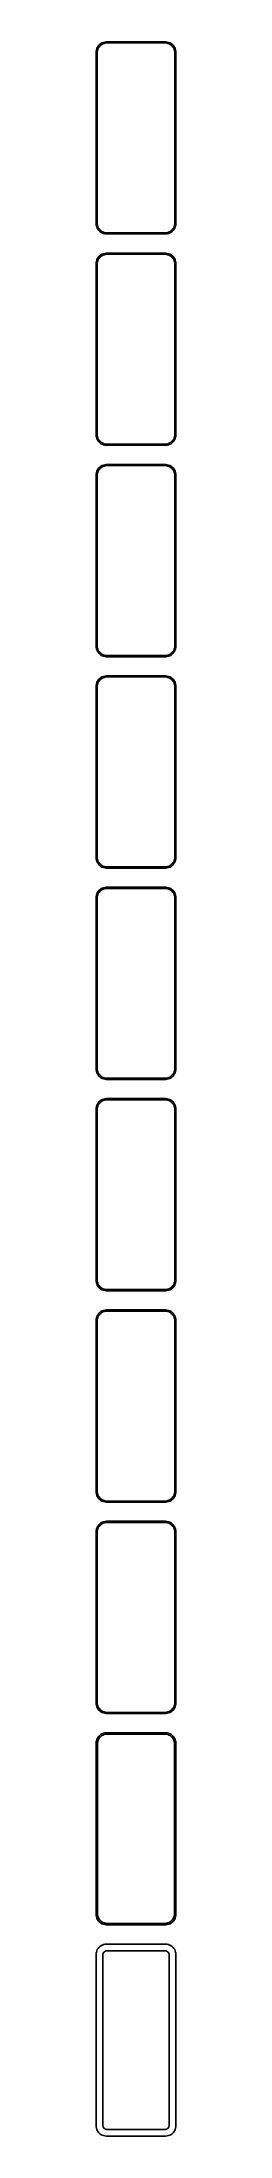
# Model space of a CAD drawing. Header units: metres. Extents: x -19 to 19, y 945 to 1926.
import ezdxf

# ---------------------------------------------------------------- set-up
doc = ezdxf.new("R2010")
doc.units = ezdxf.units.M

msp = doc.modelspace()

# ---------------------------------------------------------------- linework, layer by layer
for p, q in [((-18.3989, 1922.84), (-18.5929, 1922.24)), ((-18.1315, 1923.41), (-18.3989, 1922.84)), ((-17.7951, 1923.94), (-18.1315, 1923.41)), ((-17.9164, 1922.5), (-17.6624, 1923.04)), ((-17.3948, 1924.42), (-17.7951, 1923.94)), ((-17.6624, 1923.04), (-17.3428, 1923.54)), ((-16.9371, 1924.85), (-17.3948, 1924.42)), ((-17.3428, 1923.54), (-16.9626, 1924)), ((-16.9626, 1924), (-16.5278, 1924.41)), ((-16.4291, 1925.22), (-16.9371, 1924.85)), ((-16.5278, 1924.41), (-16.0452, 1924.76)), ((-15.8789, 1925.52), (-16.4291, 1925.22)), ((-16.0452, 1924.76), (-15.5224, 1925.05)), ((-15.2951, 1925.76), (-15.8789, 1925.52)), ((-15.5224, 1925.05), (-14.9678, 1925.27)), ((-14.6869, 1925.91), (-15.2951, 1925.76)), ((-14.9678, 1925.27), (-14.3901, 1925.42)), ((-14.0639, 1925.99), (-14.6869, 1925.91)), ((-14.3901, 1925.42), (-13.7982, 1925.49)), ((14.0639, 1925.99), (-14.0639, 1925.99)), ((-13.7982, 1925.49), (13.7982, 1925.49)), ((13.7982, 1925.49), (14.3901, 1925.42)), ((14.6869, 1925.91), (14.0639, 1925.99)), ((14.3901, 1925.42), (14.9678, 1925.27)), ((15.2951, 1925.76), (14.6869, 1925.91)), ((14.9678, 1925.27), (15.5224, 1925.05)), ((15.8789, 1925.52), (15.2951, 1925.76)), ((15.5224, 1925.05), (16.0452, 1924.76)), ((16.4291, 1925.22), (15.8789, 1925.52)), ((16.0452, 1924.76), (16.5278, 1924.41)), ((16.9371, 1924.85), (16.4291, 1925.22)), ((16.5278, 1924.41), (16.9626, 1924)), ((17.3948, 1924.42), (16.9371, 1924.85)), ((16.9626, 1924), (17.3428, 1923.54)), ((17.3428, 1923.54), (17.6624, 1923.04)), ((17.7951, 1923.94), (17.3948, 1924.42)), ((17.6624, 1923.04), (17.9164, 1922.5)), ((18.1315, 1923.41), (17.7951, 1923.94)), ((18.3989, 1922.84), (18.1315, 1923.41)), ((18.5929, 1922.24), (18.3989, 1922.84)), ((-18.7106, 1921.63), (-18.75, 1921)), ((-18.75, 1921), (-18.75, 1841)), ((-18.5929, 1922.24), (-18.7106, 1921.63)), ((-18.25, 1920.75), (-18.2125, 1921.35)), ((-18.25, 1841.25), (-18.25, 1920.75)), ((-18.2125, 1921.35), (-18.1008, 1921.93)), ((-18.1008, 1921.93), (-17.9164, 1922.5)), ((17.9164, 1922.5), (18.1008, 1921.93)), ((18.1008, 1921.93), (18.2125, 1921.35)), ((18.2125, 1921.35), (18.25, 1920.75)), ((18.25, 1920.75), (18.25, 1841.25)), ((18.7106, 1921.63), (18.5929, 1922.24)), ((18.75, 1921), (18.7106, 1921.63)), ((18.75, 1841), (18.75, 1921)), ((-18.75, 1841), (-18.7106, 1840.37)), ((-18.7106, 1840.37), (-18.5929, 1839.76)), ((-18.5929, 1839.76), (-18.3989, 1839.16)), ((-18.3989, 1839.16), (-18.1315, 1838.59)), ((-18.2125, 1840.65), (-18.25, 1841.25)), ((-18.1008, 1840.07), (-18.2125, 1840.65)), ((-18.1315, 1838.59), (-17.7951, 1838.06)), ((-17.9164, 1839.5), (-18.1008, 1840.07)), ((-17.6624, 1838.96), (-17.9164, 1839.5)), ((-17.7951, 1838.06), (-17.3948, 1837.58)), ((-17.3428, 1838.46), (-17.6624, 1838.96)), ((-17.3948, 1837.58), (-16.9371, 1837.15)), ((-16.9626, 1838), (-17.3428, 1838.46)), ((-16.5278, 1837.59), (-16.9626, 1838)), ((-16.9371, 1837.15), (-16.4291, 1836.78)), ((-16.0452, 1837.24), (-16.5278, 1837.59)), ((-16.4291, 1836.78), (-15.8789, 1836.48)), ((-15.5224, 1836.95), (-16.0452, 1837.24)), ((-15.8789, 1836.48), (-15.2951, 1836.24)), ((-14.9678, 1836.73), (-15.5224, 1836.95)), ((-15.2951, 1836.24), (-14.6869, 1836.09)), ((-14.3901, 1836.58), (-14.9678, 1836.73)), ((-14.6869, 1836.09), (-14.0639, 1836.01)), ((-13.7982, 1836.51), (-14.3901, 1836.58)), ((-14.0639, 1836.01), (14.0639, 1836.01)), ((13.7982, 1836.51), (-13.7982, 1836.51)), ((14.3901, 1836.58), (13.7982, 1836.51)), ((14.0639, 1836.01), (14.6869, 1836.09)), ((14.9678, 1836.73), (14.3901, 1836.58)), ((14.6869, 1836.09), (15.2951, 1836.24)), ((15.5224, 1836.95), (14.9678, 1836.73)), ((15.2951, 1836.24), (15.8789, 1836.48)), ((16.0452, 1837.24), (15.5224, 1836.95)), ((15.8789, 1836.48), (16.4291, 1836.78)), ((16.5278, 1837.59), (16.0452, 1837.24)), ((16.4291, 1836.78), (16.9371, 1837.15)), ((16.9626, 1838), (16.5278, 1837.59)), ((16.9371, 1837.15), (17.3948, 1837.58)), ((17.3428, 1838.46), (16.9626, 1838)), ((17.6624, 1838.96), (17.3428, 1838.46)), ((17.3948, 1837.58), (17.7951, 1838.06)), ((17.9164, 1839.5), (17.6624, 1838.96)), ((17.7951, 1838.06), (18.1315, 1838.59)), ((18.1008, 1840.07), (17.9164, 1839.5)), ((18.2125, 1840.65), (18.1008, 1840.07)), ((18.1315, 1838.59), (18.3989, 1839.16)), ((18.25, 1841.25), (18.2125, 1840.65)), ((18.3989, 1839.16), (18.5929, 1839.76)), ((18.5929, 1839.76), (18.7106, 1840.37)), ((18.7106, 1840.37), (18.75, 1841)), ((-17.7951, 1824.94), (-18.1315, 1824.41)), ((-17.3948, 1825.42), (-17.7951, 1824.94)), ((-16.9371, 1825.85), (-17.3948, 1825.42)), ((-17.3428, 1824.54), (-16.9626, 1825)), ((-16.9626, 1825), (-16.5278, 1825.41)), ((-16.4291, 1826.22), (-16.9371, 1825.85)), ((-16.5278, 1825.41), (-16.0452, 1825.76)), ((-15.8789, 1826.52), (-16.4291, 1826.22)), ((-16.0452, 1825.76), (-15.5224, 1826.05)), ((-15.2951, 1826.76), (-15.8789, 1826.52)), ((-15.5224, 1826.05), (-14.9678, 1826.27)), ((-14.6869, 1826.91), (-15.2951, 1826.76)), ((-14.9678, 1826.27), (-14.3901, 1826.42)), ((-14.0639, 1826.99), (-14.6869, 1826.91)), ((-14.3901, 1826.42), (-13.7982, 1826.49)), ((14.0639, 1826.99), (-14.0639, 1826.99)), ((-13.7982, 1826.49), (13.7982, 1826.49)), ((13.7982, 1826.49), (14.3901, 1826.42)), ((14.6869, 1826.91), (14.0639, 1826.99)), ((14.3901, 1826.42), (14.9678, 1826.27)), ((15.2951, 1826.76), (14.6869, 1826.91)), ((14.9678, 1826.27), (15.5224, 1826.05)), ((15.8789, 1826.52), (15.2951, 1826.76)), ((15.5224, 1826.05), (16.0452, 1825.76)), ((16.4291, 1826.22), (15.8789, 1826.52)), ((16.0452, 1825.76), (16.5278, 1825.41)), ((16.9371, 1825.85), (16.4291, 1826.22)), ((16.5278, 1825.41), (16.9626, 1825)), ((17.3948, 1825.42), (16.9371, 1825.85)), ((16.9626, 1825), (17.3428, 1824.54)), ((17.7951, 1824.94), (17.3948, 1825.42)), ((18.1315, 1824.41), (17.7951, 1824.94)), ((-18.7106, 1822.63), (-18.75, 1822)), ((-18.75, 1822), (-18.75, 1742)), ((-18.5929, 1823.24), (-18.7106, 1822.63)), ((-18.3989, 1823.84), (-18.5929, 1823.24)), ((-18.1315, 1824.41), (-18.3989, 1823.84)), ((-18.25, 1821.75), (-18.2125, 1822.35)), ((-18.25, 1742.25), (-18.25, 1821.75)), ((-18.2125, 1822.35), (-18.1008, 1822.93)), ((-18.1008, 1822.93), (-17.9164, 1823.5)), ((-17.9164, 1823.5), (-17.6624, 1824.04)), ((-17.6624, 1824.04), (-17.3428, 1824.54)), ((17.3428, 1824.54), (17.6624, 1824.04)), ((17.6624, 1824.04), (17.9164, 1823.5)), ((17.9164, 1823.5), (18.1008, 1822.93)), ((18.1008, 1822.93), (18.2125, 1822.35)), ((18.3989, 1823.84), (18.1315, 1824.41)), ((18.2125, 1822.35), (18.25, 1821.75)), ((18.25, 1821.75), (18.25, 1742.25)), ((18.5929, 1823.24), (18.3989, 1823.84)), ((18.7106, 1822.63), (18.5929, 1823.24)), ((18.75, 1822), (18.7106, 1822.63)), ((18.75, 1742), (18.75, 1822)), ((-18.75, 1742), (-18.7106, 1741.37)), ((-18.7106, 1741.37), (-18.5929, 1740.76)), ((-18.5929, 1740.76), (-18.3989, 1740.16)), ((-18.3989, 1740.16), (-18.1315, 1739.59)), ((-18.2125, 1741.65), (-18.25, 1742.25)), ((-18.1008, 1741.07), (-18.2125, 1741.65)), ((-18.1315, 1739.59), (-17.7951, 1739.06)), ((-17.9164, 1740.5), (-18.1008, 1741.07)), ((-17.6624, 1739.96), (-17.9164, 1740.5)), ((-17.7951, 1739.06), (-17.3948, 1738.58)), ((-17.3428, 1739.46), (-17.6624, 1739.96)), ((-17.3948, 1738.58), (-16.9371, 1738.15)), ((-16.9626, 1739), (-17.3428, 1739.46)), ((-16.5278, 1738.59), (-16.9626, 1739)), ((-16.9371, 1738.15), (-16.4291, 1737.78)), ((-16.0452, 1738.24), (-16.5278, 1738.59)), ((-16.4291, 1737.78), (-15.8789, 1737.48)), ((-15.5224, 1737.95), (-16.0452, 1738.24)), ((-15.8789, 1737.48), (-15.2951, 1737.24)), ((-14.9678, 1737.73), (-15.5224, 1737.95)), ((-15.2951, 1737.24), (-14.6869, 1737.09)), ((-14.3901, 1737.58), (-14.9678, 1737.73)), ((-14.6869, 1737.09), (-14.0639, 1737.01)), ((-13.7982, 1737.51), (-14.3901, 1737.58)), ((-14.0639, 1737.01), (14.0639, 1737.01)), ((13.7982, 1737.51), (-13.7982, 1737.51)), ((14.3901, 1737.58), (13.7982, 1737.51)), ((14.0639, 1737.01), (14.6869, 1737.09)), ((14.9678, 1737.73), (14.3901, 1737.58)), ((14.6869, 1737.09), (15.2951, 1737.24)), ((15.5224, 1737.95), (14.9678, 1737.73)), ((15.2951, 1737.24), (15.8789, 1737.48)), ((16.0452, 1738.24), (15.5224, 1737.95)), ((15.8789, 1737.48), (16.4291, 1737.78)), ((16.5278, 1738.59), (16.0452, 1738.24)), ((16.4291, 1737.78), (16.9371, 1738.15)), ((16.9626, 1739), (16.5278, 1738.59)), ((16.9371, 1738.15), (17.3948, 1738.58)), ((17.3428, 1739.46), (16.9626, 1739)), ((17.6624, 1739.96), (17.3428, 1739.46)), ((17.3948, 1738.58), (17.7951, 1739.06)), ((17.9164, 1740.5), (17.6624, 1739.96)), ((17.7951, 1739.06), (18.1315, 1739.59)), ((18.1008, 1741.07), (17.9164, 1740.5)), ((18.2125, 1741.65), (18.1008, 1741.07)), ((18.1315, 1739.59), (18.3989, 1740.16)), ((18.25, 1742.25), (18.2125, 1741.65)), ((18.3989, 1740.16), (18.5929, 1740.76)), ((18.5929, 1740.76), (18.7106, 1741.37)), ((18.7106, 1741.37), (18.75, 1742)), ((-16.9371, 1726.85), (-17.3948, 1726.42)), ((-16.4291, 1727.22), (-16.9371, 1726.85)), ((-16.5278, 1726.41), (-16.0452, 1726.76)), ((-15.8789, 1727.52), (-16.4291, 1727.22)), ((-16.0452, 1726.76), (-15.5224, 1727.05)), ((-15.2951, 1727.76), (-15.8789, 1727.52)), ((-15.5224, 1727.05), (-14.9678, 1727.27)), ((-14.6869, 1727.91), (-15.2951, 1727.76)), ((-14.9678, 1727.27), (-14.3901, 1727.42)), ((-14.0639, 1727.99), (-14.6869, 1727.91)), ((-14.3901, 1727.42), (-13.7982, 1727.49)), ((14.0639, 1727.99), (-14.0639, 1727.99)), ((-13.7982, 1727.49), (13.7982, 1727.49)), ((13.7982, 1727.49), (14.3901, 1727.42)), ((14.6869, 1727.91), (14.0639, 1727.99)), ((14.3901, 1727.42), (14.9678, 1727.27)), ((15.2951, 1727.76), (14.6869, 1727.91)), ((14.9678, 1727.27), (15.5224, 1727.05)), ((15.8789, 1727.52), (15.2951, 1727.76)), ((15.5224, 1727.05), (16.0452, 1726.76)), ((16.4291, 1727.22), (15.8789, 1727.52)), ((16.0452, 1726.76), (16.5278, 1726.41)), ((16.9371, 1726.85), (16.4291, 1727.22)), ((17.3948, 1726.42), (16.9371, 1726.85)), ((-18.7106, 1723.63), (-18.75, 1723)), ((-18.75, 1723), (-18.75, 1643)), ((-18.5929, 1724.24), (-18.7106, 1723.63)), ((-18.3989, 1724.84), (-18.5929, 1724.24)), ((-18.1315, 1725.41), (-18.3989, 1724.84)), ((-18.25, 1722.75), (-18.2125, 1723.35)), ((-18.25, 1643.25), (-18.25, 1722.75)), ((-18.2125, 1723.35), (-18.1008, 1723.93)), ((-17.7951, 1725.94), (-18.1315, 1725.41)), ((-18.1008, 1723.93), (-17.9164, 1724.5)), ((-17.9164, 1724.5), (-17.6624, 1725.04)), ((-17.3948, 1726.42), (-17.7951, 1725.94)), ((-17.6624, 1725.04), (-17.3428, 1725.54)), ((-17.3428, 1725.54), (-16.9626, 1726)), ((-16.9626, 1726), (-16.5278, 1726.41)), ((16.5278, 1726.41), (16.9626, 1726)), ((16.9626, 1726), (17.3428, 1725.54)), ((17.3428, 1725.54), (17.6624, 1725.04)), ((17.7951, 1725.94), (17.3948, 1726.42)), ((17.6624, 1725.04), (17.9164, 1724.5)), ((18.1315, 1725.41), (17.7951, 1725.94)), ((17.9164, 1724.5), (18.1008, 1723.93)), ((18.1008, 1723.93), (18.2125, 1723.35)), ((18.3989, 1724.84), (18.1315, 1725.41)), ((18.2125, 1723.35), (18.25, 1722.75)), ((18.25, 1722.75), (18.25, 1643.25)), ((18.5929, 1724.24), (18.3989, 1724.84)), ((18.7106, 1723.63), (18.5929, 1724.24)), ((18.75, 1723), (18.7106, 1723.63)), ((18.75, 1643), (18.75, 1723)), ((-18.75, 1643), (-18.7106, 1642.37)), ((-18.7106, 1642.37), (-18.5929, 1641.76)), ((-18.5929, 1641.76), (-18.3989, 1641.16)), ((-18.3989, 1641.16), (-18.1315, 1640.59)), ((-18.2125, 1642.65), (-18.25, 1643.25)), ((-18.1008, 1642.07), (-18.2125, 1642.65)), ((-18.1315, 1640.59), (-17.7951, 1640.06)), ((-17.9164, 1641.5), (-18.1008, 1642.07)), ((-17.6624, 1640.96), (-17.9164, 1641.5)), ((-17.7951, 1640.06), (-17.3948, 1639.58)), ((-17.3428, 1640.46), (-17.6624, 1640.96)), ((-17.3948, 1639.58), (-16.9371, 1639.15)), ((-16.9626, 1640), (-17.3428, 1640.46)), ((-16.5278, 1639.59), (-16.9626, 1640)), ((-16.9371, 1639.15), (-16.4291, 1638.78)), ((-16.0452, 1639.24), (-16.5278, 1639.59)), ((-16.4291, 1638.78), (-15.8789, 1638.48)), ((-15.5224, 1638.95), (-16.0452, 1639.24)), ((-15.8789, 1638.48), (-15.2951, 1638.24)), ((-14.9678, 1638.73), (-15.5224, 1638.95)), ((-15.2951, 1638.24), (-14.6869, 1638.09)), ((-14.3901, 1638.58), (-14.9678, 1638.73)), ((-13.7982, 1638.51), (-14.3901, 1638.58)), ((13.7982, 1638.51), (-13.7982, 1638.51)), ((14.3901, 1638.58), (13.7982, 1638.51)), ((14.9678, 1638.73), (14.3901, 1638.58)), ((14.6869, 1638.09), (15.2951, 1638.24)), ((15.5224, 1638.95), (14.9678, 1638.73)), ((15.2951, 1638.24), (15.8789, 1638.48)), ((16.0452, 1639.24), (15.5224, 1638.95)), ((15.8789, 1638.48), (16.4291, 1638.78)), ((16.5278, 1639.59), (16.0452, 1639.24)), ((16.4291, 1638.78), (16.9371, 1639.15)), ((16.9626, 1640), (16.5278, 1639.59)), ((16.9371, 1639.15), (17.3948, 1639.58)), ((17.3428, 1640.46), (16.9626, 1640)), ((17.6624, 1640.96), (17.3428, 1640.46)), ((17.3948, 1639.58), (17.7951, 1640.06)), ((17.9164, 1641.5), (17.6624, 1640.96)), ((17.7951, 1640.06), (18.1315, 1640.59)), ((18.1008, 1642.07), (17.9164, 1641.5)), ((18.2125, 1642.65), (18.1008, 1642.07)), ((18.1315, 1640.59), (18.3989, 1641.16)), ((18.25, 1643.25), (18.2125, 1642.65)), ((18.3989, 1641.16), (18.5929, 1641.76)), ((18.5929, 1641.76), (18.7106, 1642.37)), ((18.7106, 1642.37), (18.75, 1643)), ((-15.8789, 1628.52), (-16.4291, 1628.22)), ((-15.2951, 1628.76), (-15.8789, 1628.52)), ((-14.6869, 1628.91), (-15.2951, 1628.76)), ((-14.6869, 1638.09), (-14.0639, 1638.01)), ((-14.0639, 1628.99), (-14.6869, 1628.91)), ((-14.3901, 1628.42), (-13.7982, 1628.49)), ((-14.0639, 1638.01), (14.0639, 1638.01)), ((14.0639, 1628.99), (-14.0639, 1628.99)), ((-13.7982, 1628.49), (13.7982, 1628.49)), ((13.7982, 1628.49), (14.3901, 1628.42)), ((14.0639, 1638.01), (14.6869, 1638.09)), ((14.6869, 1628.91), (14.0639, 1628.99)), ((15.2951, 1628.76), (14.6869, 1628.91)), ((15.8789, 1628.52), (15.2951, 1628.76)), ((16.4291, 1628.22), (15.8789, 1628.52)), ((-18.7106, 1624.63), (-18.75, 1624)), ((-18.75, 1624), (-18.75, 1544)), ((-18.5929, 1625.24), (-18.7106, 1624.63)), ((-18.3989, 1625.84), (-18.5929, 1625.24)), ((-18.1315, 1626.41), (-18.3989, 1625.84)), ((-18.25, 1623.75), (-18.2125, 1624.35)), ((-18.25, 1544.25), (-18.25, 1623.75)), ((-18.2125, 1624.35), (-18.1008, 1624.93)), ((-17.7951, 1626.94), (-18.1315, 1626.41)), ((-18.1008, 1624.93), (-17.9164, 1625.5)), ((-17.9164, 1625.5), (-17.6624, 1626.04)), ((-17.3948, 1627.42), (-17.7951, 1626.94)), ((-17.6624, 1626.04), (-17.3428, 1626.54)), ((-16.9371, 1627.85), (-17.3948, 1627.42)), ((-17.3428, 1626.54), (-16.9626, 1627)), ((-16.9626, 1627), (-16.5278, 1627.41)), ((-16.4291, 1628.22), (-16.9371, 1627.85)), ((-16.5278, 1627.41), (-16.0452, 1627.76)), ((-16.0452, 1627.76), (-15.5224, 1628.05)), ((-15.5224, 1628.05), (-14.9678, 1628.27)), ((-14.9678, 1628.27), (-14.3901, 1628.42)), ((14.3901, 1628.42), (14.9678, 1628.27)), ((14.9678, 1628.27), (15.5224, 1628.05)), ((15.5224, 1628.05), (16.0452, 1627.76)), ((16.0452, 1627.76), (16.5278, 1627.41)), ((16.9371, 1627.85), (16.4291, 1628.22)), ((16.5278, 1627.41), (16.9626, 1627)), ((17.3948, 1627.42), (16.9371, 1627.85)), ((16.9626, 1627), (17.3428, 1626.54)), ((17.3428, 1626.54), (17.6624, 1626.04)), ((17.7951, 1626.94), (17.3948, 1627.42)), ((17.6624, 1626.04), (17.9164, 1625.5)), ((18.1315, 1626.41), (17.7951, 1626.94)), ((17.9164, 1625.5), (18.1008, 1624.93)), ((18.1008, 1624.93), (18.2125, 1624.35)), ((18.3989, 1625.84), (18.1315, 1626.41)), ((18.2125, 1624.35), (18.25, 1623.75)), ((18.25, 1623.75), (18.25, 1544.25)), ((18.5929, 1625.24), (18.3989, 1625.84)), ((18.7106, 1624.63), (18.5929, 1625.24)), ((18.75, 1624), (18.7106, 1624.63)), ((18.75, 1544), (18.75, 1624)), ((-18.75, 1544), (-18.7106, 1543.37)), ((-18.7106, 1543.37), (-18.5929, 1542.76)), ((-18.5929, 1542.76), (-18.3989, 1542.16)), ((-18.3989, 1542.16), (-18.1315, 1541.59)), ((-18.2125, 1543.65), (-18.25, 1544.25)), ((-18.1008, 1543.07), (-18.2125, 1543.65)), ((-18.1315, 1541.59), (-17.7951, 1541.06)), ((-17.9164, 1542.5), (-18.1008, 1543.07)), ((-17.6624, 1541.96), (-17.9164, 1542.5)), ((-17.7951, 1541.06), (-17.3948, 1540.58)), ((-17.3428, 1541.46), (-17.6624, 1541.96)), ((-17.3948, 1540.58), (-16.9371, 1540.15)), ((-16.9626, 1541), (-17.3428, 1541.46)), ((-16.5278, 1540.59), (-16.9626, 1541)), ((-16.9371, 1540.15), (-16.4291, 1539.78)), ((-16.0452, 1540.24), (-16.5278, 1540.59)), ((-15.5224, 1539.95), (-16.0452, 1540.24)), ((16.0452, 1540.24), (15.5224, 1539.95)), ((16.5278, 1540.59), (16.0452, 1540.24)), ((16.4291, 1539.78), (16.9371, 1540.15)), ((16.9626, 1541), (16.5278, 1540.59)), ((16.9371, 1540.15), (17.3948, 1540.58)), ((17.3428, 1541.46), (16.9626, 1541)), ((17.6624, 1541.96), (17.3428, 1541.46)), ((17.3948, 1540.58), (17.7951, 1541.06)), ((17.9164, 1542.5), (17.6624, 1541.96)), ((17.7951, 1541.06), (18.1315, 1541.59)), ((18.1008, 1543.07), (17.9164, 1542.5)), ((18.2125, 1543.65), (18.1008, 1543.07)), ((18.1315, 1541.59), (18.3989, 1542.16)), ((18.25, 1544.25), (18.2125, 1543.65)), ((18.3989, 1542.16), (18.5929, 1542.76)), ((18.5929, 1542.76), (18.7106, 1543.37)), ((18.7106, 1543.37), (18.75, 1544)), ((-16.4291, 1539.78), (-15.8789, 1539.48)), ((-15.8789, 1539.48), (-15.2951, 1539.24)), ((-14.9678, 1539.73), (-15.5224, 1539.95)), ((-15.2951, 1539.24), (-14.6869, 1539.09)), ((-14.3901, 1539.58), (-14.9678, 1539.73)), ((-14.6869, 1539.09), (-14.0639, 1539.01)), ((-13.7982, 1539.51), (-14.3901, 1539.58)), ((-14.0639, 1539.01), (14.0639, 1539.01)), ((13.7982, 1539.51), (-13.7982, 1539.51)), ((14.3901, 1539.58), (13.7982, 1539.51)), ((14.0639, 1539.01), (14.6869, 1539.09)), ((14.9678, 1539.73), (14.3901, 1539.58)), ((14.6869, 1539.09), (15.2951, 1539.24)), ((15.5224, 1539.95), (14.9678, 1539.73)), ((15.2951, 1539.24), (15.8789, 1539.48)), ((15.8789, 1539.48), (16.4291, 1539.78)), ((-18.7106, 1525.63), (-18.75, 1525)), ((-18.75, 1525), (-18.75, 1445)), ((-18.5929, 1526.24), (-18.7106, 1525.63)), ((-18.3989, 1526.84), (-18.5929, 1526.24)), ((-18.1315, 1527.41), (-18.3989, 1526.84)), ((-18.25, 1524.75), (-18.2125, 1525.35)), ((-18.25, 1445.25), (-18.25, 1524.75)), ((-18.2125, 1525.35), (-18.1008, 1525.93)), ((-17.7951, 1527.94), (-18.1315, 1527.41)), ((-18.1008, 1525.93), (-17.9164, 1526.5)), ((-17.9164, 1526.5), (-17.6624, 1527.04)), ((-17.3948, 1528.42), (-17.7951, 1527.94)), ((-17.6624, 1527.04), (-17.3428, 1527.54)), ((-16.9371, 1528.85), (-17.3948, 1528.42)), ((-17.3428, 1527.54), (-16.9626, 1528)), ((-16.9626, 1528), (-16.5278, 1528.41)), ((-16.4291, 1529.22), (-16.9371, 1528.85)), ((-16.5278, 1528.41), (-16.0452, 1528.76)), ((-15.8789, 1529.52), (-16.4291, 1529.22)), ((-16.0452, 1528.76), (-15.5224, 1529.05)), ((-15.2951, 1529.76), (-15.8789, 1529.52)), ((-15.5224, 1529.05), (-14.9678, 1529.27)), ((-14.6869, 1529.91), (-15.2951, 1529.76)), ((-14.9678, 1529.27), (-14.3901, 1529.42)), ((-14.0639, 1529.99), (-14.6869, 1529.91)), ((-14.3901, 1529.42), (-13.7982, 1529.49)), ((14.0639, 1529.99), (-14.0639, 1529.99)), ((-13.7982, 1529.49), (13.7982, 1529.49)), ((13.7982, 1529.49), (14.3901, 1529.42)), ((14.6869, 1529.91), (14.0639, 1529.99)), ((14.3901, 1529.42), (14.9678, 1529.27)), ((15.2951, 1529.76), (14.6869, 1529.91)), ((14.9678, 1529.27), (15.5224, 1529.05)), ((15.8789, 1529.52), (15.2951, 1529.76)), ((15.5224, 1529.05), (16.0452, 1528.76)), ((16.4291, 1529.22), (15.8789, 1529.52)), ((16.0452, 1528.76), (16.5278, 1528.41)), ((16.9371, 1528.85), (16.4291, 1529.22)), ((16.5278, 1528.41), (16.9626, 1528)), ((17.3948, 1528.42), (16.9371, 1528.85)), ((16.9626, 1528), (17.3428, 1527.54)), ((17.3428, 1527.54), (17.6624, 1527.04)), ((17.7951, 1527.94), (17.3948, 1528.42)), ((17.6624, 1527.04), (17.9164, 1526.5)), ((18.1315, 1527.41), (17.7951, 1527.94)), ((17.9164, 1526.5), (18.1008, 1525.93)), ((18.1008, 1525.93), (18.2125, 1525.35)), ((18.3989, 1526.84), (18.1315, 1527.41)), ((18.2125, 1525.35), (18.25, 1524.75)), ((18.25, 1524.75), (18.25, 1445.25)), ((18.5929, 1526.24), (18.3989, 1526.84)), ((18.7106, 1525.63), (18.5929, 1526.24)), ((18.75, 1525), (18.7106, 1525.63)), ((18.75, 1445), (18.75, 1525)), ((-18.75, 1445), (-18.7106, 1444.37)), ((-18.7106, 1444.37), (-18.5929, 1443.76)), ((-18.5929, 1443.76), (-18.3989, 1443.16)), ((-18.3989, 1443.16), (-18.1315, 1442.59)), ((-18.2125, 1444.65), (-18.25, 1445.25)), ((-18.1008, 1444.07), (-18.2125, 1444.65)), ((-18.1315, 1442.59), (-17.7951, 1442.06)), ((-17.9164, 1443.5), (-18.1008, 1444.07)), ((-17.6624, 1442.96), (-17.9164, 1443.5)), ((-17.7951, 1442.06), (-17.3948, 1441.58)), ((-17.3428, 1442.46), (-17.6624, 1442.96)), ((-16.9626, 1442), (-17.3428, 1442.46)), ((17.3428, 1442.46), (16.9626, 1442)), ((17.6624, 1442.96), (17.3428, 1442.46)), ((17.3948, 1441.58), (17.7951, 1442.06)), ((17.9164, 1443.5), (17.6624, 1442.96)), ((17.7951, 1442.06), (18.1315, 1442.59)), ((18.1008, 1444.07), (17.9164, 1443.5)), ((18.2125, 1444.65), (18.1008, 1444.07)), ((18.1315, 1442.59), (18.3989, 1443.16)), ((18.25, 1445.25), (18.2125, 1444.65)), ((18.3989, 1443.16), (18.5929, 1443.76)), ((18.5929, 1443.76), (18.7106, 1444.37)), ((18.7106, 1444.37), (18.75, 1445)), ((-17.3948, 1441.58), (-16.9371, 1441.15)), ((-16.5278, 1441.59), (-16.9626, 1442)), ((-16.9371, 1441.15), (-16.4291, 1440.78)), ((-16.0452, 1441.24), (-16.5278, 1441.59)), ((-16.4291, 1440.78), (-15.8789, 1440.48)), ((-15.5224, 1440.95), (-16.0452, 1441.24)), ((-15.8789, 1440.48), (-15.2951, 1440.24)), ((-14.9678, 1440.73), (-15.5224, 1440.95)), ((-15.2951, 1440.24), (-14.6869, 1440.09)), ((-14.3901, 1440.58), (-14.9678, 1440.73)), ((-14.6869, 1440.09), (-14.0639, 1440.01)), ((-13.7982, 1440.51), (-14.3901, 1440.58)), ((-14.0639, 1440.01), (14.0639, 1440.01)), ((13.7982, 1440.51), (-13.7982, 1440.51)), ((14.3901, 1440.58), (13.7982, 1440.51)), ((14.0639, 1440.01), (14.6869, 1440.09)), ((14.9678, 1440.73), (14.3901, 1440.58)), ((14.6869, 1440.09), (15.2951, 1440.24)), ((15.5224, 1440.95), (14.9678, 1440.73)), ((15.2951, 1440.24), (15.8789, 1440.48)), ((16.0452, 1441.24), (15.5224, 1440.95)), ((15.8789, 1440.48), (16.4291, 1440.78)), ((16.5278, 1441.59), (16.0452, 1441.24)), ((16.4291, 1440.78), (16.9371, 1441.15)), ((16.9626, 1442), (16.5278, 1441.59)), ((16.9371, 1441.15), (17.3948, 1441.58)), ((-18.7106, 1426.63), (-18.75, 1426)), ((-18.75, 1426), (-18.75, 1346)), ((-18.5929, 1427.24), (-18.7106, 1426.63)), ((-18.3989, 1427.84), (-18.5929, 1427.24)), ((-18.1315, 1428.41), (-18.3989, 1427.84)), ((-18.25, 1425.75), (-18.2125, 1426.35)), ((-18.25, 1346.25), (-18.25, 1425.75)), ((-18.2125, 1426.35), (-18.1008, 1426.93)), ((-17.7951, 1428.94), (-18.1315, 1428.41)), ((-18.1008, 1426.93), (-17.9164, 1427.5)), ((-17.9164, 1427.5), (-17.6624, 1428.04)), ((-17.3948, 1429.42), (-17.7951, 1428.94)), ((-17.6624, 1428.04), (-17.3428, 1428.54)), ((-16.9371, 1429.85), (-17.3948, 1429.42)), ((-17.3428, 1428.54), (-16.9626, 1429)), ((-16.9626, 1429), (-16.5278, 1429.41)), ((-16.4291, 1430.22), (-16.9371, 1429.85)), ((-16.5278, 1429.41), (-16.0452, 1429.76)), ((-15.8789, 1430.52), (-16.4291, 1430.22)), ((-16.0452, 1429.76), (-15.5224, 1430.05)), ((-15.2951, 1430.76), (-15.8789, 1430.52)), ((-15.5224, 1430.05), (-14.9678, 1430.27)), ((-14.6869, 1430.91), (-15.2951, 1430.76)), ((-14.9678, 1430.27), (-14.3901, 1430.42)), ((-14.0639, 1430.99), (-14.6869, 1430.91)), ((-14.3901, 1430.42), (-13.7982, 1430.49)), ((14.0639, 1430.99), (-14.0639, 1430.99)), ((-13.7982, 1430.49), (13.7982, 1430.49)), ((13.7982, 1430.49), (14.3901, 1430.42)), ((14.6869, 1430.91), (14.0639, 1430.99)), ((14.3901, 1430.42), (14.9678, 1430.27)), ((15.2951, 1430.76), (14.6869, 1430.91)), ((14.9678, 1430.27), (15.5224, 1430.05)), ((15.8789, 1430.52), (15.2951, 1430.76)), ((15.5224, 1430.05), (16.0452, 1429.76)), ((16.4291, 1430.22), (15.8789, 1430.52)), ((16.0452, 1429.76), (16.5278, 1429.41)), ((16.9371, 1429.85), (16.4291, 1430.22)), ((16.5278, 1429.41), (16.9626, 1429)), ((17.3948, 1429.42), (16.9371, 1429.85)), ((16.9626, 1429), (17.3428, 1428.54)), ((17.3428, 1428.54), (17.6624, 1428.04)), ((17.7951, 1428.94), (17.3948, 1429.42)), ((17.6624, 1428.04), (17.9164, 1427.5)), ((18.1315, 1428.41), (17.7951, 1428.94)), ((17.9164, 1427.5), (18.1008, 1426.93)), ((18.1008, 1426.93), (18.2125, 1426.35)), ((18.3989, 1427.84), (18.1315, 1428.41)), ((18.2125, 1426.35), (18.25, 1425.75)), ((18.25, 1425.75), (18.25, 1346.25)), ((18.5929, 1427.24), (18.3989, 1427.84)), ((18.7106, 1426.63), (18.5929, 1427.24)), ((18.75, 1426), (18.7106, 1426.63)), ((18.75, 1346), (18.75, 1426)), ((-18.75, 1346), (-18.7106, 1345.37)), ((-18.7106, 1345.37), (-18.5929, 1344.76)), ((-18.5929, 1344.76), (-18.3989, 1344.16)), ((-18.3989, 1344.16), (-18.1315, 1343.59)), ((-18.2125, 1345.65), (-18.25, 1346.25)), ((-18.1008, 1345.07), (-18.2125, 1345.65)), ((-17.9164, 1344.5), (-18.1008, 1345.07)), ((-17.6624, 1343.96), (-17.9164, 1344.5)), ((-17.3428, 1343.46), (-17.6624, 1343.96)), ((17.6624, 1343.96), (17.3428, 1343.46)), ((17.9164, 1344.5), (17.6624, 1343.96)), ((18.1008, 1345.07), (17.9164, 1344.5)), ((18.2125, 1345.65), (18.1008, 1345.07)), ((18.1315, 1343.59), (18.3989, 1344.16)), ((18.25, 1346.25), (18.2125, 1345.65)), ((18.3989, 1344.16), (18.5929, 1344.76)), ((18.5929, 1344.76), (18.7106, 1345.37)), ((18.7106, 1345.37), (18.75, 1346)), ((-18.1315, 1343.59), (-17.7951, 1343.06)), ((-17.7951, 1343.06), (-17.3948, 1342.58)), ((-17.3948, 1342.58), (-16.9371, 1342.15)), ((-16.9626, 1343), (-17.3428, 1343.46)), ((-16.5278, 1342.59), (-16.9626, 1343)), ((-16.9371, 1342.15), (-16.4291, 1341.78)), ((-16.0452, 1342.24), (-16.5278, 1342.59)), ((-16.4291, 1341.78), (-15.8789, 1341.48)), ((-15.5224, 1341.95), (-16.0452, 1342.24)), ((-15.8789, 1341.48), (-15.2951, 1341.24)), ((-14.9678, 1341.73), (-15.5224, 1341.95)), ((-15.2951, 1341.24), (-14.6869, 1341.09)), ((-14.3901, 1341.58), (-14.9678, 1341.73)), ((-14.6869, 1341.09), (-14.0639, 1341.01)), ((-13.7982, 1341.51), (-14.3901, 1341.58)), ((-14.0639, 1341.01), (14.0639, 1341.01)), ((13.7982, 1341.51), (-13.7982, 1341.51)), ((14.3901, 1341.58), (13.7982, 1341.51)), ((14.0639, 1341.01), (14.6869, 1341.09)), ((14.9678, 1341.73), (14.3901, 1341.58)), ((14.6869, 1341.09), (15.2951, 1341.24)), ((15.5224, 1341.95), (14.9678, 1341.73)), ((15.2951, 1341.24), (15.8789, 1341.48)), ((16.0452, 1342.24), (15.5224, 1341.95)), ((15.8789, 1341.48), (16.4291, 1341.78)), ((16.5278, 1342.59), (16.0452, 1342.24)), ((16.4291, 1341.78), (16.9371, 1342.15)), ((16.9626, 1343), (16.5278, 1342.59)), ((16.9371, 1342.15), (17.3948, 1342.58)), ((17.3428, 1343.46), (16.9626, 1343)), ((17.3948, 1342.58), (17.7951, 1343.06)), ((17.7951, 1343.06), (18.1315, 1343.59)), ((-18.7106, 1327.63), (-18.75, 1327)), ((-18.75, 1327), (-18.75, 1247)), ((-18.5929, 1328.24), (-18.7106, 1327.63)), ((-18.3989, 1328.84), (-18.5929, 1328.24)), ((-18.1315, 1329.41), (-18.3989, 1328.84)), ((-18.25, 1326.75), (-18.2125, 1327.35)), ((-18.25, 1247.25), (-18.25, 1326.75)), ((-18.2125, 1327.35), (-18.1008, 1327.93)), ((-17.7951, 1329.94), (-18.1315, 1329.41)), ((-18.1008, 1327.93), (-17.9164, 1328.5)), ((-17.9164, 1328.5), (-17.6624, 1329.04)), ((-17.3948, 1330.42), (-17.7951, 1329.94)), ((-17.6624, 1329.04), (-17.3428, 1329.54)), ((-16.9371, 1330.85), (-17.3948, 1330.42)), ((-17.3428, 1329.54), (-16.9626, 1330)), ((-16.9626, 1330), (-16.5278, 1330.41)), ((-16.4291, 1331.22), (-16.9371, 1330.85)), ((-16.5278, 1330.41), (-16.0452, 1330.76)), ((-15.8789, 1331.52), (-16.4291, 1331.22)), ((-16.0452, 1330.76), (-15.5224, 1331.05)), ((-15.2951, 1331.76), (-15.8789, 1331.52)), ((-15.5224, 1331.05), (-14.9678, 1331.27)), ((-14.6869, 1331.91), (-15.2951, 1331.76)), ((-14.9678, 1331.27), (-14.3901, 1331.42)), ((-14.0639, 1331.99), (-14.6869, 1331.91)), ((-14.3901, 1331.42), (-13.7982, 1331.49)), ((14.0639, 1331.99), (-14.0639, 1331.99)), ((-13.7982, 1331.49), (13.7982, 1331.49)), ((13.7982, 1331.49), (14.3901, 1331.42)), ((14.6869, 1331.91), (14.0639, 1331.99)), ((14.3901, 1331.42), (14.9678, 1331.27)), ((15.2951, 1331.76), (14.6869, 1331.91)), ((14.9678, 1331.27), (15.5224, 1331.05)), ((15.8789, 1331.52), (15.2951, 1331.76)), ((15.5224, 1331.05), (16.0452, 1330.76)), ((16.4291, 1331.22), (15.8789, 1331.52)), ((16.0452, 1330.76), (16.5278, 1330.41)), ((16.9371, 1330.85), (16.4291, 1331.22)), ((16.5278, 1330.41), (16.9626, 1330)), ((17.3948, 1330.42), (16.9371, 1330.85)), ((16.9626, 1330), (17.3428, 1329.54)), ((17.3428, 1329.54), (17.6624, 1329.04)), ((17.7951, 1329.94), (17.3948, 1330.42)), ((17.6624, 1329.04), (17.9164, 1328.5)), ((18.1315, 1329.41), (17.7951, 1329.94)), ((17.9164, 1328.5), (18.1008, 1327.93)), ((18.1008, 1327.93), (18.2125, 1327.35)), ((18.3989, 1328.84), (18.1315, 1329.41)), ((18.2125, 1327.35), (18.25, 1326.75)), ((18.25, 1326.75), (18.25, 1247.25)), ((18.5929, 1328.24), (18.3989, 1328.84)), ((18.7106, 1327.63), (18.5929, 1328.24)), ((18.75, 1327), (18.7106, 1327.63)), ((18.75, 1247), (18.75, 1327)), ((-18.75, 1247), (-18.7106, 1246.37)), ((-18.7106, 1246.37), (-18.5929, 1245.76)), ((-18.2125, 1246.65), (-18.25, 1247.25)), ((-18.1008, 1246.07), (-18.2125, 1246.65)), ((-17.9164, 1245.5), (-18.1008, 1246.07)), ((18.1008, 1246.07), (17.9164, 1245.5)), ((18.2125, 1246.65), (18.1008, 1246.07)), ((18.25, 1247.25), (18.2125, 1246.65)), ((18.5929, 1245.76), (18.7106, 1246.37)), ((18.7106, 1246.37), (18.75, 1247)), ((-18.5929, 1245.76), (-18.3989, 1245.16)), ((-18.3989, 1245.16), (-18.1315, 1244.59)), ((-18.1315, 1244.59), (-17.7951, 1244.06)), ((-17.6624, 1244.96), (-17.9164, 1245.5)), ((-17.7951, 1244.06), (-17.3948, 1243.58)), ((-17.3428, 1244.46), (-17.6624, 1244.96)), ((-17.3948, 1243.58), (-16.9371, 1243.15)), ((-16.9626, 1244), (-17.3428, 1244.46)), ((-16.5278, 1243.59), (-16.9626, 1244)), ((-16.9371, 1243.15), (-16.4291, 1242.78)), ((-16.0452, 1243.24), (-16.5278, 1243.59)), ((-16.4291, 1242.78), (-15.8789, 1242.48)), ((-15.5224, 1242.95), (-16.0452, 1243.24)), ((-15.8789, 1242.48), (-15.2951, 1242.24)), ((-14.9678, 1242.73), (-15.5224, 1242.95)), ((-15.2951, 1242.24), (-14.6869, 1242.09)), ((-14.3901, 1242.58), (-14.9678, 1242.73)), ((-14.6869, 1242.09), (-14.0639, 1242.01)), ((-13.7982, 1242.51), (-14.3901, 1242.58)), ((-14.0639, 1242.01), (14.0639, 1242.01)), ((13.7982, 1242.51), (-13.7982, 1242.51)), ((14.3901, 1242.58), (13.7982, 1242.51)), ((14.0639, 1242.01), (14.6869, 1242.09)), ((14.9678, 1242.73), (14.3901, 1242.58)), ((14.6869, 1242.09), (15.2951, 1242.24)), ((15.5224, 1242.95), (14.9678, 1242.73)), ((15.2951, 1242.24), (15.8789, 1242.48)), ((16.0452, 1243.24), (15.5224, 1242.95)), ((15.8789, 1242.48), (16.4291, 1242.78)), ((16.5278, 1243.59), (16.0452, 1243.24)), ((16.4291, 1242.78), (16.9371, 1243.15)), ((16.9626, 1244), (16.5278, 1243.59)), ((16.9371, 1243.15), (17.3948, 1243.58)), ((17.3428, 1244.46), (16.9626, 1244)), ((17.6624, 1244.96), (17.3428, 1244.46)), ((17.3948, 1243.58), (17.7951, 1244.06)), ((17.9164, 1245.5), (17.6624, 1244.96)), ((17.7951, 1244.06), (18.1315, 1244.59)), ((18.1315, 1244.59), (18.3989, 1245.16)), ((18.3989, 1245.16), (18.5929, 1245.76)), ((-18.7106, 1228.63), (-18.75, 1228)), ((-18.75, 1228), (-18.75, 1148)), ((-18.5929, 1229.24), (-18.7106, 1228.63)), ((-18.3989, 1229.84), (-18.5929, 1229.24)), ((-18.1315, 1230.41), (-18.3989, 1229.84)), ((-18.25, 1227.75), (-18.2125, 1228.35)), ((-18.25, 1148.25), (-18.25, 1227.75)), ((-18.2125, 1228.35), (-18.1008, 1228.93)), ((-17.7951, 1230.94), (-18.1315, 1230.41)), ((-18.1008, 1228.93), (-17.9164, 1229.5)), ((-17.9164, 1229.5), (-17.6624, 1230.04)), ((-17.3948, 1231.42), (-17.7951, 1230.94)), ((-17.6624, 1230.04), (-17.3428, 1230.54)), ((-16.9371, 1231.85), (-17.3948, 1231.42)), ((-17.3428, 1230.54), (-16.9626, 1231)), ((-16.9626, 1231), (-16.5278, 1231.41)), ((-16.4291, 1232.22), (-16.9371, 1231.85)), ((-16.5278, 1231.41), (-16.0452, 1231.76)), ((-15.8789, 1232.52), (-16.4291, 1232.22)), ((-16.0452, 1231.76), (-15.5224, 1232.05)), ((-15.2951, 1232.76), (-15.8789, 1232.52)), ((-15.5224, 1232.05), (-14.9678, 1232.27)), ((-14.6869, 1232.91), (-15.2951, 1232.76)), ((-14.9678, 1232.27), (-14.3901, 1232.42)), ((-14.0639, 1232.99), (-14.6869, 1232.91)), ((-14.3901, 1232.42), (-13.7982, 1232.49)), ((14.0639, 1232.99), (-14.0639, 1232.99)), ((-13.7982, 1232.49), (13.7982, 1232.49)), ((13.7982, 1232.49), (14.3901, 1232.42)), ((14.6869, 1232.91), (14.0639, 1232.99)), ((14.3901, 1232.42), (14.9678, 1232.27)), ((15.2951, 1232.76), (14.6869, 1232.91)), ((14.9678, 1232.27), (15.5224, 1232.05)), ((15.8789, 1232.52), (15.2951, 1232.76)), ((15.5224, 1232.05), (16.0452, 1231.76)), ((16.4291, 1232.22), (15.8789, 1232.52)), ((16.0452, 1231.76), (16.5278, 1231.41)), ((16.9371, 1231.85), (16.4291, 1232.22)), ((16.5278, 1231.41), (16.9626, 1231)), ((17.3948, 1231.42), (16.9371, 1231.85)), ((16.9626, 1231), (17.3428, 1230.54)), ((17.3428, 1230.54), (17.6624, 1230.04)), ((17.7951, 1230.94), (17.3948, 1231.42)), ((17.6624, 1230.04), (17.9164, 1229.5)), ((18.1315, 1230.41), (17.7951, 1230.94)), ((17.9164, 1229.5), (18.1008, 1228.93)), ((18.1008, 1228.93), (18.2125, 1228.35)), ((18.3989, 1229.84), (18.1315, 1230.41)), ((18.2125, 1228.35), (18.25, 1227.75)), ((18.25, 1227.75), (18.25, 1148.25)), ((18.5929, 1229.24), (18.3989, 1229.84)), ((18.7106, 1228.63), (18.5929, 1229.24)), ((18.75, 1228), (18.7106, 1228.63)), ((18.75, 1148), (18.75, 1228)), ((-18.75, 1148), (-18.7106, 1147.37)), ((-18.2125, 1147.65), (-18.25, 1148.25)), ((18.25, 1148.25), (18.2125, 1147.65)), ((18.7106, 1147.37), (18.75, 1148)), ((-18.7106, 1147.37), (-18.5929, 1146.76)), ((-18.5929, 1146.76), (-18.3989, 1146.16)), ((-18.3989, 1146.16), (-18.1315, 1145.59)), ((-18.1008, 1147.07), (-18.2125, 1147.65)), ((-18.1315, 1145.59), (-17.7951, 1145.06)), ((-17.9164, 1146.5), (-18.1008, 1147.07)), ((-17.6624, 1145.96), (-17.9164, 1146.5)), ((-17.7951, 1145.06), (-17.3948, 1144.58)), ((-17.3428, 1145.46), (-17.6624, 1145.96)), ((-17.3948, 1144.58), (-16.9371, 1144.15)), ((-16.9626, 1145), (-17.3428, 1145.46)), ((-16.5278, 1144.59), (-16.9626, 1145)), ((-16.9371, 1144.15), (-16.4291, 1143.78)), ((-16.0452, 1144.24), (-16.5278, 1144.59)), ((-16.4291, 1143.78), (-15.8789, 1143.48)), ((-15.5224, 1143.95), (-16.0452, 1144.24)), ((-15.8789, 1143.48), (-15.2951, 1143.24)), ((-14.9678, 1143.73), (-15.5224, 1143.95)), ((-15.2951, 1143.24), (-14.6869, 1143.09)), ((-14.3901, 1143.58), (-14.9678, 1143.73)), ((-14.6869, 1143.09), (-14.0639, 1143.01)), ((-13.7982, 1143.51), (-14.3901, 1143.58)), ((-14.0639, 1143.01), (14.0639, 1143.01)), ((13.7982, 1143.51), (-13.7982, 1143.51)), ((14.3901, 1143.58), (13.7982, 1143.51)), ((14.0639, 1143.01), (14.6869, 1143.09)), ((14.9678, 1143.73), (14.3901, 1143.58)), ((14.6869, 1143.09), (15.2951, 1143.24)), ((15.5224, 1143.95), (14.9678, 1143.73)), ((15.2951, 1143.24), (15.8789, 1143.48)), ((16.0452, 1144.24), (15.5224, 1143.95)), ((15.8789, 1143.48), (16.4291, 1143.78)), ((16.5278, 1144.59), (16.0452, 1144.24)), ((16.4291, 1143.78), (16.9371, 1144.15)), ((16.9626, 1145), (16.5278, 1144.59)), ((16.9371, 1144.15), (17.3948, 1144.58)), ((17.3428, 1145.46), (16.9626, 1145)), ((17.6624, 1145.96), (17.3428, 1145.46)), ((17.3948, 1144.58), (17.7951, 1145.06)), ((17.9164, 1146.5), (17.6624, 1145.96)), ((17.7951, 1145.06), (18.1315, 1145.59)), ((18.1008, 1147.07), (17.9164, 1146.5)), ((18.2125, 1147.65), (18.1008, 1147.07)), ((18.1315, 1145.59), (18.3989, 1146.16)), ((18.3989, 1146.16), (18.5929, 1146.76)), ((18.5929, 1146.76), (18.7106, 1147.37)), ((-18.7106, 1129.63), (-18.75, 1129)), ((-18.75, 1129), (-18.75, 1049)), ((-18.5929, 1130.24), (-18.7106, 1129.63)), ((-18.3989, 1130.84), (-18.5929, 1130.24)), ((-18.1315, 1131.41), (-18.3989, 1130.84)), ((-17.7951, 1131.94), (-18.1315, 1131.41)), ((-18.0784, 1128.75), (-18.0423, 1129.32)), ((-18.0784, 1049.25), (-18.0784, 1128.75)), ((-18.0423, 1129.32), (-17.9346, 1129.89)), ((-17.9346, 1129.89), (-17.7569, 1130.44)), ((-17.3948, 1132.42), (-17.7951, 1131.94)), ((-17.7569, 1130.44), (-17.5121, 1130.96)), ((-17.5121, 1130.96), (-17.204, 1131.44)), ((-16.9371, 1132.85), (-17.3948, 1132.42)), ((-17.204, 1131.44), (-16.8375, 1131.88)), ((-16.4291, 1133.22), (-16.9371, 1132.85)), ((-16.8375, 1131.88), (-16.4184, 1132.28)), ((-15.8789, 1133.52), (-16.4291, 1133.22)), ((-16.4184, 1132.28), (-15.9532, 1132.62)), ((-15.9532, 1132.62), (-15.4494, 1132.89)), ((-15.2951, 1133.76), (-15.8789, 1133.52)), ((-15.4494, 1132.89), (-14.9148, 1133.1)), ((-14.6869, 1133.91), (-15.2951, 1133.76)), ((-14.9148, 1133.1), (-14.3579, 1133.25)), ((-14.0639, 1133.99), (-14.6869, 1133.91)), ((-14.3579, 1133.25), (-13.7875, 1133.32)), ((14.0639, 1133.99), (-14.0639, 1133.99)), ((-13.7875, 1133.32), (13.7875, 1133.32)), ((13.7875, 1133.32), (14.3579, 1133.25)), ((14.6869, 1133.91), (14.0639, 1133.99)), ((14.3579, 1133.25), (14.9148, 1133.1)), ((15.2951, 1133.76), (14.6869, 1133.91)), ((14.9148, 1133.1), (15.4494, 1132.89)), ((15.8789, 1133.52), (15.2951, 1133.76)), ((15.4494, 1132.89), (15.9532, 1132.62)), ((16.4291, 1133.22), (15.8789, 1133.52)), ((15.9532, 1132.62), (16.4184, 1132.28)), ((16.4184, 1132.28), (16.8375, 1131.88)), ((16.9371, 1132.85), (16.4291, 1133.22)), ((16.8375, 1131.88), (17.204, 1131.44)), ((17.3948, 1132.42), (16.9371, 1132.85)), ((17.204, 1131.44), (17.5121, 1130.96)), ((17.7951, 1131.94), (17.3948, 1132.42)), ((17.5121, 1130.96), (17.7569, 1130.44)), ((17.7569, 1130.44), (17.9346, 1129.89)), ((18.1315, 1131.41), (17.7951, 1131.94)), ((17.9346, 1129.89), (18.0423, 1129.32)), ((18.0423, 1129.32), (18.0784, 1128.75)), ((18.0784, 1128.75), (18.0784, 1049.25)), ((18.3989, 1130.84), (18.1315, 1131.41)), ((18.5929, 1130.24), (18.3989, 1130.84)), ((18.7106, 1129.63), (18.5929, 1130.24)), ((18.75, 1129), (18.7106, 1129.63)), ((18.75, 1049), (18.75, 1129)), ((-18.75, 1049), (-18.7106, 1048.37)), ((-18.7106, 1048.37), (-18.5929, 1047.76)), ((-18.5929, 1047.76), (-18.3989, 1047.16)), ((-18.3989, 1047.16), (-18.1315, 1046.59)), ((-18.1315, 1046.59), (-17.7951, 1046.06)), ((-18.0423, 1048.68), (-18.0784, 1049.25)), ((-17.9346, 1048.11), (-18.0423, 1048.68)), ((-17.7569, 1047.56), (-17.9346, 1048.11)), ((-17.7951, 1046.06), (-17.3948, 1045.58)), ((-17.5121, 1047.04), (-17.7569, 1047.56)), ((-17.204, 1046.56), (-17.5121, 1047.04)), ((-17.3948, 1045.58), (-16.9371, 1045.15)), ((-16.8375, 1046.12), (-17.204, 1046.56)), ((-16.9371, 1045.15), (-16.4291, 1044.78)), ((-16.4184, 1045.72), (-16.8375, 1046.12)), ((-16.4291, 1044.78), (-15.8789, 1044.48)), ((-15.9532, 1045.38), (-16.4184, 1045.72)), ((-15.4494, 1045.11), (-15.9532, 1045.38)), ((-15.8789, 1044.48), (-15.2951, 1044.24)), ((-14.9148, 1044.9), (-15.4494, 1045.11)), ((-15.2951, 1044.24), (-14.6869, 1044.09)), ((-14.3579, 1044.75), (-14.9148, 1044.9)), ((-14.6869, 1044.09), (-14.0639, 1044.01)), ((-13.7875, 1044.68), (-14.3579, 1044.75)), ((-14.0639, 1044.01), (14.0639, 1044.01)), ((13.7875, 1044.68), (-13.7875, 1044.68)), ((14.3579, 1044.75), (13.7875, 1044.68)), ((14.0639, 1044.01), (14.6869, 1044.09)), ((14.9148, 1044.9), (14.3579, 1044.75)), ((14.6869, 1044.09), (15.2951, 1044.24)), ((15.4494, 1045.11), (14.9148, 1044.9)), ((15.2951, 1044.24), (15.8789, 1044.48)), ((15.9532, 1045.38), (15.4494, 1045.11)), ((15.8789, 1044.48), (16.4291, 1044.78)), ((16.4184, 1045.72), (15.9532, 1045.38)), ((16.8375, 1046.12), (16.4184, 1045.72)), ((16.4291, 1044.78), (16.9371, 1045.15)), ((17.204, 1046.56), (16.8375, 1046.12)), ((16.9371, 1045.15), (17.3948, 1045.58)), ((17.5121, 1047.04), (17.204, 1046.56)), ((17.3948, 1045.58), (17.7951, 1046.06)), ((17.7569, 1047.56), (17.5121, 1047.04)), ((17.9346, 1048.11), (17.7569, 1047.56)), ((17.7951, 1046.06), (18.1315, 1046.59)), ((18.0423, 1048.68), (17.9346, 1048.11)), ((18.0784, 1049.25), (18.0423, 1048.68)), ((18.1315, 1046.59), (18.3989, 1047.16)), ((18.3989, 1047.16), (18.5929, 1047.76)), ((18.5929, 1047.76), (18.7106, 1048.37)), ((18.7106, 1048.37), (18.75, 1049)), ((-18.7106, 1030.63), (-18.75, 1030)), ((-18.5929, 1031.24), (-18.7106, 1030.63)), ((-18.3989, 1031.84), (-18.5929, 1031.24)), ((-18.1315, 1032.41), (-18.3989, 1031.84)), ((-17.7951, 1032.94), (-18.1315, 1032.41)), ((-17.3948, 1033.42), (-17.7951, 1032.94)), ((-16.9371, 1033.85), (-17.3948, 1033.42)), ((-16.4291, 1034.22), (-16.9371, 1033.85)), ((-15.8789, 1034.52), (-16.4291, 1034.22)), ((-15.2951, 1034.76), (-15.8789, 1034.52)), ((-15.593, 1030.01), (-15.5434, 1030.27)), ((-15.5434, 1030.27), (-15.4615, 1030.53)), ((-15.4615, 1030.53), (-15.3487, 1030.77)), ((-15.3487, 1030.77), (-15.2067, 1030.99)), ((-14.6869, 1034.91), (-15.2951, 1034.76)), ((-15.2067, 1030.99), (-15.0378, 1031.19)), ((-15.0378, 1031.19), (-14.8447, 1031.38)), ((-14.8447, 1031.38), (-14.6304, 1031.53)), ((-14.0639, 1034.99), (-14.6869, 1034.91)), ((-14.6304, 1031.53), (-14.3982, 1031.66)), ((-14.3982, 1031.66), (-14.1519, 1031.76)), ((-14.1519, 1031.76), (-13.8953, 1031.82)), ((14.0639, 1034.99), (-14.0639, 1034.99)), ((-13.8953, 1031.82), (-13.6325, 1031.86)), ((-13.6325, 1031.86), (13.6325, 1031.86)), ((13.6325, 1031.86), (13.8953, 1031.82)), ((13.8953, 1031.82), (14.1519, 1031.76)), ((14.6869, 1034.91), (14.0639, 1034.99)), ((14.1519, 1031.76), (14.3982, 1031.66)), ((14.3982, 1031.66), (14.6304, 1031.53)), ((14.6304, 1031.53), (14.8447, 1031.38)), ((15.2951, 1034.76), (14.6869, 1034.91)), ((14.8447, 1031.38), (15.0378, 1031.19)), ((15.0378, 1031.19), (15.2067, 1030.99)), ((15.2067, 1030.99), (15.3487, 1030.77)), ((15.8789, 1034.52), (15.2951, 1034.76)), ((15.3487, 1030.77), (15.4615, 1030.53)), ((15.4615, 1030.53), (15.5434, 1030.27)), ((15.5434, 1030.27), (15.593, 1030.01)), ((16.4291, 1034.22), (15.8789, 1034.52)), ((16.9371, 1033.85), (16.4291, 1034.22)), ((17.3948, 1033.42), (16.9371, 1033.85)), ((17.7951, 1032.94), (17.3948, 1033.42)), ((18.1315, 1032.41), (17.7951, 1032.94)), ((18.3989, 1031.84), (18.1315, 1032.41)), ((18.5929, 1031.24), (18.3989, 1031.84)), ((18.7106, 1030.63), (18.5929, 1031.24)), ((18.75, 1030), (18.7106, 1030.63)), ((-18.75, 1030), (-18.75, 950)), ((-15.6096, 1029.75), (-15.593, 1030.01)), ((-15.6096, 950.25), (-15.6096, 1029.75)), ((15.593, 1030.01), (15.6096, 1029.75)), ((15.6096, 1029.75), (15.6096, 950.25)), ((18.75, 950), (18.75, 1030)), ((-18.75, 950), (-18.7106, 949.373)), ((-18.7106, 949.373), (-18.5929, 948.757)), ((-18.5929, 948.757), (-18.3989, 948.159)), ((-18.3989, 948.159), (-18.1315, 947.591)), ((-18.1315, 947.591), (-17.7951, 947.061)), ((-17.7951, 947.061), (-17.3948, 946.577)), ((-17.3948, 946.577), (-16.9371, 946.147)), ((-16.9371, 946.147), (-16.4291, 945.778)), ((-16.4291, 945.778), (-15.8789, 945.476)), ((-15.8789, 945.476), (-15.2951, 945.245)), ((-15.593, 949.986), (-15.6096, 950.25)), ((-15.5434, 949.725), (-15.593, 949.986)), ((-15.4615, 949.473), (-15.5434, 949.725)), ((-15.3487, 949.234), (-15.4615, 949.473)), ((-15.2067, 949.01), (-15.3487, 949.234)), ((-15.2951, 945.245), (-14.6869, 945.089)), ((-15.0378, 948.806), (-15.2067, 949.01)), ((-14.8447, 948.625), (-15.0378, 948.806)), ((-14.6304, 948.469), (-14.8447, 948.625)), ((-14.6869, 945.089), (-14.0639, 945.01)), ((-14.3982, 948.341), (-14.6304, 948.469)), ((-14.1519, 948.244), (-14.3982, 948.341)), ((-13.8953, 948.178), (-14.1519, 948.244)), ((-14.0639, 945.01), (14.0639, 945.01)), ((-13.6325, 948.145), (-13.8953, 948.178)), ((13.6325, 948.145), (-13.6325, 948.145)), ((13.8953, 948.178), (13.6325, 948.145)), ((14.1519, 948.244), (13.8953, 948.178)), ((14.0639, 945.01), (14.6869, 945.089)), ((14.3982, 948.341), (14.1519, 948.244)), ((14.6304, 948.469), (14.3982, 948.341)), ((14.8447, 948.625), (14.6304, 948.469)), ((14.6869, 945.089), (15.2951, 945.245)), ((15.0378, 948.806), (14.8447, 948.625)), ((15.2067, 949.01), (15.0378, 948.806)), ((15.3487, 949.234), (15.2067, 949.01)), ((15.2951, 945.245), (15.8789, 945.476)), ((15.4615, 949.473), (15.3487, 949.234)), ((15.5434, 949.725), (15.4615, 949.473)), ((15.593, 949.986), (15.5434, 949.725)), ((15.6096, 950.25), (15.593, 949.986)), ((15.8789, 945.476), (16.4291, 945.778)), ((16.4291, 945.778), (16.9371, 946.147)), ((16.9371, 946.147), (17.3948, 946.577)), ((17.3948, 946.577), (17.7951, 947.061)), ((17.7951, 947.061), (18.1315, 947.591)), ((18.1315, 947.591), (18.3989, 948.159)), ((18.3989, 948.159), (18.5929, 948.757)), ((18.5929, 948.757), (18.7106, 949.373)), ((18.7106, 949.373), (18.75, 950))]:
    msp.add_line(p, q)

doc.saveas('drawing.dxf')
